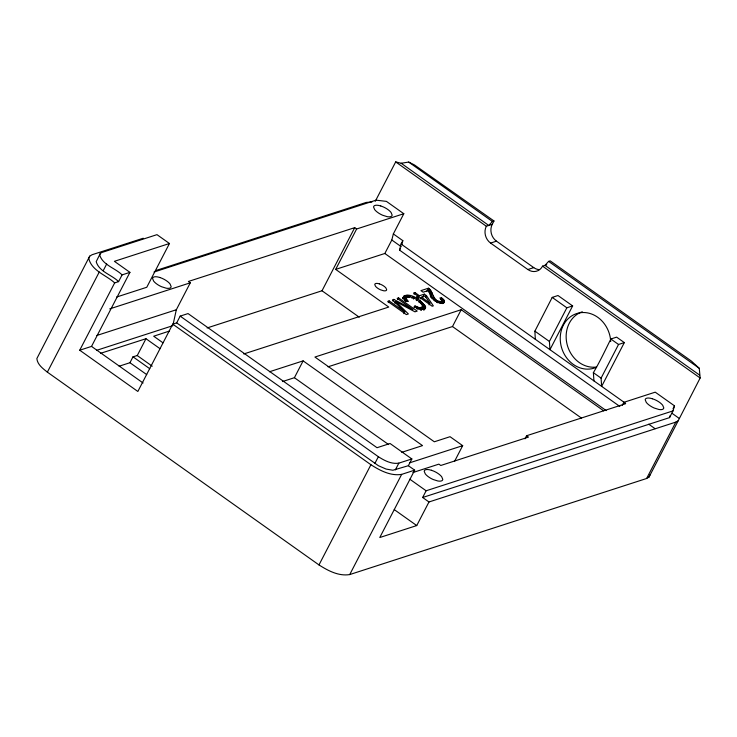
<?xml version="1.0" encoding="UTF-8"?>
<svg xmlns="http://www.w3.org/2000/svg" width="737" height="737" viewBox="0 0 737 737"><rect width="100%" height="100%" fill="white"/><g stroke="black" fill="none" stroke-linecap="round" stroke-linejoin="round"><path stroke-width="1.11" d="M404.843 300.106C408.455 291.972 421.767 301.663 422.9 307.136L419.132 307.661L415.014 305.929L414.102 306.813C441.426 317.96 410.656 285.781 402.669 298.024M442.007 300.936L441.693 299.701L439.842 298.024L441.518 297.739L442.633 298.651L444.079 300.254L444.328 302.041C437.069 305.376 429.874 297.122 428.722 290.387L423.139 292.193L420.938 290.627L428.464 288.195C433.706 291.87 432.803 302.391 441.352 301.405L442.007 300.936L440.698 303.46M173.057 324.621L176.327 309.752L190.293 282.815L188.396 281.47L354.727 227.65L356.625 228.995L403.812 213.721L386.428 201.385L376.119 200.16L153.996 272.036M243.772 353.963L388.749 307.053L335.685 269.392L384.834 253.482L391.817 240.013L393.346 233.924L403.812 213.721M619.854 406.465L399.546 250.11L401.075 244.011L402.817 240.649L393.346 233.924M401.803 244.712L402.817 240.649M699.579 375.069L545.002 265.357L548.623 261.386L550.207 260.87L691.38 361.075L699.275 368.307L700.15 377.998L678.261 420.661L675.847 422.108L428.971 501.98L422.651 497.493L669.537 417.621L670.126 415.604M669.537 417.621L673.019 410.887L674.512 405.847L655.23 392.167L623.778 402.347L622.203 405.378M406.151 297.573L406.336 299.139L408.427 301.433L406.299 301.479L405.157 300.374L403.692 298.448L403.544 296.348M143.227 238.226L92.116 254.716L89.711 256.163L88.762 258.429C91.526 270.765 106.34 275.131 114.659 282.897L118.583 281.626L122.084 274.892L129.933 272.349L114.392 261.322L169.455 243.505L156.981 234.652L101.927 252.459L100.324 253.427L96.197 261.672C99.071 271.76 111.812 274.818 118.583 281.626M100.324 253.427L99.688 254.938C102.563 265.025 115.304 268.084 122.084 274.892M89.711 256.163L36.85 358.578C37.458 364.668 42.958 368.601 47.361 372.139L318.983 564.929C327.993 570.687 338.707 576.408 349.734 574.565L646.625 478.488L649.03 477.042L649.979 474.785M535.311 339.287L534.878 331.153L552.206 297.398L557.992 295.519L572.64 305.919L549.959 349.688L549.406 341.461L566.854 307.799L572.64 305.919M47.361 372.139L99.274 271.981M103.208 270.709L106.699 263.975M176.677 322.87L378.394 465.701L386.096 469.064L392.885 470.243L408.362 465.71L411.863 458.958L390.057 443.499L377.031 447.709L188.046 313.575L180.178 316.118L176.677 322.87L172.744 324.151L137.847 391.467L79.725 350.222L114.659 282.897M79.725 350.222L91.526 346.399L129.933 272.349M169.455 243.505L146.774 287.264L116.547 297.048M119.136 366.206L129.952 362.715L133.001 356.819L137.248 355.547L145.972 338.716L160.049 348.702M207.106 327.947L322.014 290.765L354.727 227.65M335.685 269.392L356.625 228.995M375.271 201.293L395.686 161.91L401.149 163.255L488.788 225.458L492.399 221.478L493.983 220.971L414.443 164.931L408.694 162.066L401.149 163.255M282.446 381.573L294.404 377.703L303.128 360.872L422.522 445.609L401.729 452.334M399.546 250.11L400.421 248.424M388.288 302.594L389.164 300.917L404.76 311.981L403.885 313.667M392.959 301.083L393.834 299.406L412.987 309.595L397.123 298.338L398.579 297.868L417.206 311.088L414.94 311.825L395.751 301.553L394.875 303.239M397.704 299.554L398.579 297.868M402.724 298.402L404.033 295.878M403.48 298.052L404.788 295.528M403.038 298.9L403.996 298.669L405.737 295.297M403.996 298.669L405.018 298.577L406.76 295.205M404.742 300.604L406.483 297.241M405.193 300.208L407.847 295.251M405.276 300.355L406.584 297.831M405.461 300.816L406.336 299.139M408.132 297.112L409.007 295.426M405.949 301.507L406.815 299.821M409.357 297.426L410.233 295.74M414.083 294.247L414.959 292.571L419.417 295.73L424.355 294.137L426.456 295.62L433.328 305.873L432.186 306.242L420.118 297.674L418.579 298.172L416.479 296.679L418.017 296.182L413.558 293.022L414.959 292.571M412.011 298.402L412.886 296.716M413.439 299.065L414.314 297.38M417.142 297.868L418.017 296.182M416.304 300.632L417.179 298.946M418.109 298.255L419.417 295.73M414.148 307.615L415.014 305.929M420.643 298.909L421.509 297.223L425.083 296.071L429.911 303.183L429.045 304.869M419.04 302.419L419.915 300.733M416.387 308.702L417.262 307.025M422.614 297.499L424.355 294.137M417.372 309.079L418.238 307.393M420.403 303.432L421.278 301.746M426.723 291.557L428.464 288.195M418.257 309.347L419.132 307.661M428.372 290.461L429.238 288.784M421.592 304.409L422.467 302.723M425.581 297.306L426.456 295.62M428.584 291.898L429.892 289.374M419.804 309.558L420.68 307.882M422.605 305.339L423.48 303.662M429.459 292.911L430.767 290.387M420.643 310.231L421.951 307.707M423.121 306.26L421.352 310.102L424.309 304.556M430.141 293.962L431.449 291.428M425.636 306.887L423.886 310.249L423.204 308.766L424.954 305.404M430.242 295.979L431.993 292.617M423.646 309.54L425.396 306.177M430.694 297.398L432.444 294.026M424.798 309.208L425.664 307.522M431.808 298.642L433.116 296.117M433.006 299.323L433.881 297.637M433.927 300.484L434.802 298.807M435.106 301.488L435.972 299.802M436.507 302.327L437.382 300.65M437.99 302.925L438.865 301.24M440.652 299.415L441.518 297.739M439.381 303.202L440.247 301.516M442.633 298.651L440.892 302.023L442.338 303.626L444.079 300.254M440.477 303.082L441.352 301.405M441.205 302.271L442.08 300.585M441.739 302.861L443.49 299.489M443.112 303.469L444.42 300.945M443.628 303.22L444.503 301.534M539.189 269.622A12.28 10.659 72.1 0 1 533.754 267.614L496.48 241.165A12.28 10.659 72.1 0 1 492.242 224.334L493.983 220.971M318.983 564.929L370.923 464.734L172.744 324.151M374.857 463.462L378.357 456.71L180.178 316.118M328.029 366.814L452.481 326.546L461.205 309.715L603.64 410.804M395.354 469.884L398.855 463.131L411.863 458.958M349.734 574.565L401.674 474.37L414.701 470.151L408.362 465.71M414.701 470.151L379.776 537.522L416.737 525.564L428.971 501.98M422.651 497.493L426.124 490.778L673.019 410.887M454.471 461.509L462.679 445.664L450.049 436.7L434.314 441.785L314.92 357.049L461.205 309.715M524.984 438.819L526.577 435.751L625.667 403.692L623.778 402.347M593.939 380.9L593.377 372.673C599.89 361.71 605.141 350.443 610.835 339.011L616.62 337.131L624.322 342.594L601.641 386.363L601.088 378.136L618.536 344.474L624.322 342.594M673.019 408.74L674.512 405.847M646.625 478.488L675.847 422.108M649.03 477.042L678.261 420.661M169.538 331.014L153.692 336.219L162.96 342.788M155.479 270.672L366.317 202.408L371.909 202.049M109.739 308.886L190.293 282.815M96.869 335.464L176.327 309.752M96.621 350.333L172.827 325.68M395.686 161.91L486.337 226.25L492.242 224.334M486.337 226.25A12.28 10.659 72.1 0 0 490.584 243.072L496.48 241.165M389.164 300.917L387.708 301.387L406.345 314.607L408.372 313.953L395.751 301.553M393.834 299.406L392.471 299.839L404.76 311.981M490.584 243.072L527.849 269.521L533.754 267.614M527.849 269.521A12.28 10.659 72.1 0 0 542.561 266.149L546.734 264.795M269.429 371.77L303.128 360.872M409.634 462.827L462.679 445.664M412.969 472.518L438.883 464.135L440.781 465.48L528.475 437.105L526.577 435.751M100.628 353.309L145.972 338.716M398.855 463.131C391.504 464.365 384.364 460.551 378.357 456.71M401.674 474.37C390.647 476.213 379.933 470.501 370.923 464.734M405.018 298.577L406.105 298.614M408.694 162.066L492.399 221.478M548.623 261.386L699.275 368.307M542.561 266.149L700.15 377.998M552.206 297.398L566.854 307.799M610.835 339.011L618.536 344.474M671.932 413.227L679.21 418.395M534.878 331.153L549.406 341.461M593.377 372.673L601.088 378.136M401.075 244.011L625.114 403.019M391.817 240.013L401.297 246.738M648.772 424.208L655.092 428.694M384.834 253.482L606.238 410.62M421.509 297.223L429.911 303.183M452.481 326.546L581.53 418.128M322.014 290.765L359.269 317.214M294.404 377.703L388.611 444.568M409.781 479.179L426.124 490.778M394.249 509.599L416.737 525.564M137.248 355.547L152.246 366.197M133.001 356.819L149.758 368.712M129.952 362.715L146.7 374.599M91.526 346.399L143.079 382.991M421.73 307.025L423.204 308.766M596.611 367.201A28.66 24.883 72.1 0 1 567.195 358.587A28.66 24.883 72.1 0 1 563.381 325.128A28.651 24.883 72.1 0 1 591.12 313.842A28.651 24.883 72.1 0 1 610.724 341.581M596.261 367.054A28.651 24.874 72.1 0 1 567.122 344.483A28.651 24.874 72.1 0 1 582.313 311.751M380.743 205.945L378.477 205.393A10.576 3.98 27.4 0 0 373.558 206.977L374.654 209.612A10.078 3.796 27.4 0 0 382.549 215.213L387.238 216.687A10.576 3.98 27.4 0 0 392.148 215.093L391.061 212.459A10.078 3.796 27.4 0 0 383.166 206.857L380.743 205.945M379.371 283.874L377.915 283.515A6.771 2.552 27.4 0 0 374.764 284.528L375.465 286.214A6.449 2.423 27.4 0 0 380.522 289.807L383.516 290.747A6.771 2.552 27.4 0 0 386.667 289.724L385.967 288.038A6.449 2.423 27.4 0 0 380.918 284.454L379.371 283.874M652.383 398.745L650.108 398.183A10.576 3.98 27.4 0 0 645.197 399.767L646.285 402.402A10.078 3.796 27.4 0 0 654.18 408.012L658.869 409.477A10.576 3.98 27.4 0 0 663.788 407.883L662.692 405.249A10.078 3.796 27.4 0 0 654.797 399.647L652.383 398.745M159.754 277.462L157.478 276.9A10.576 3.98 27.4 0 0 152.568 278.494L153.655 281.129A10.078 3.796 27.4 0 0 161.55 286.73L166.24 288.204A10.576 3.98 27.4 0 0 171.159 286.61L170.063 283.975A10.078 3.796 27.4 0 0 162.168 278.374L159.754 277.462M431.385 470.252L429.118 469.69A10.576 3.98 27.4 0 0 424.199 471.284L425.295 473.919A10.078 3.796 27.4 0 0 433.19 479.52L437.879 480.994A10.576 3.98 27.4 0 0 442.79 479.4L441.703 476.765A10.078 3.796 27.4 0 0 433.807 471.164L431.385 470.252"/></g></svg>
